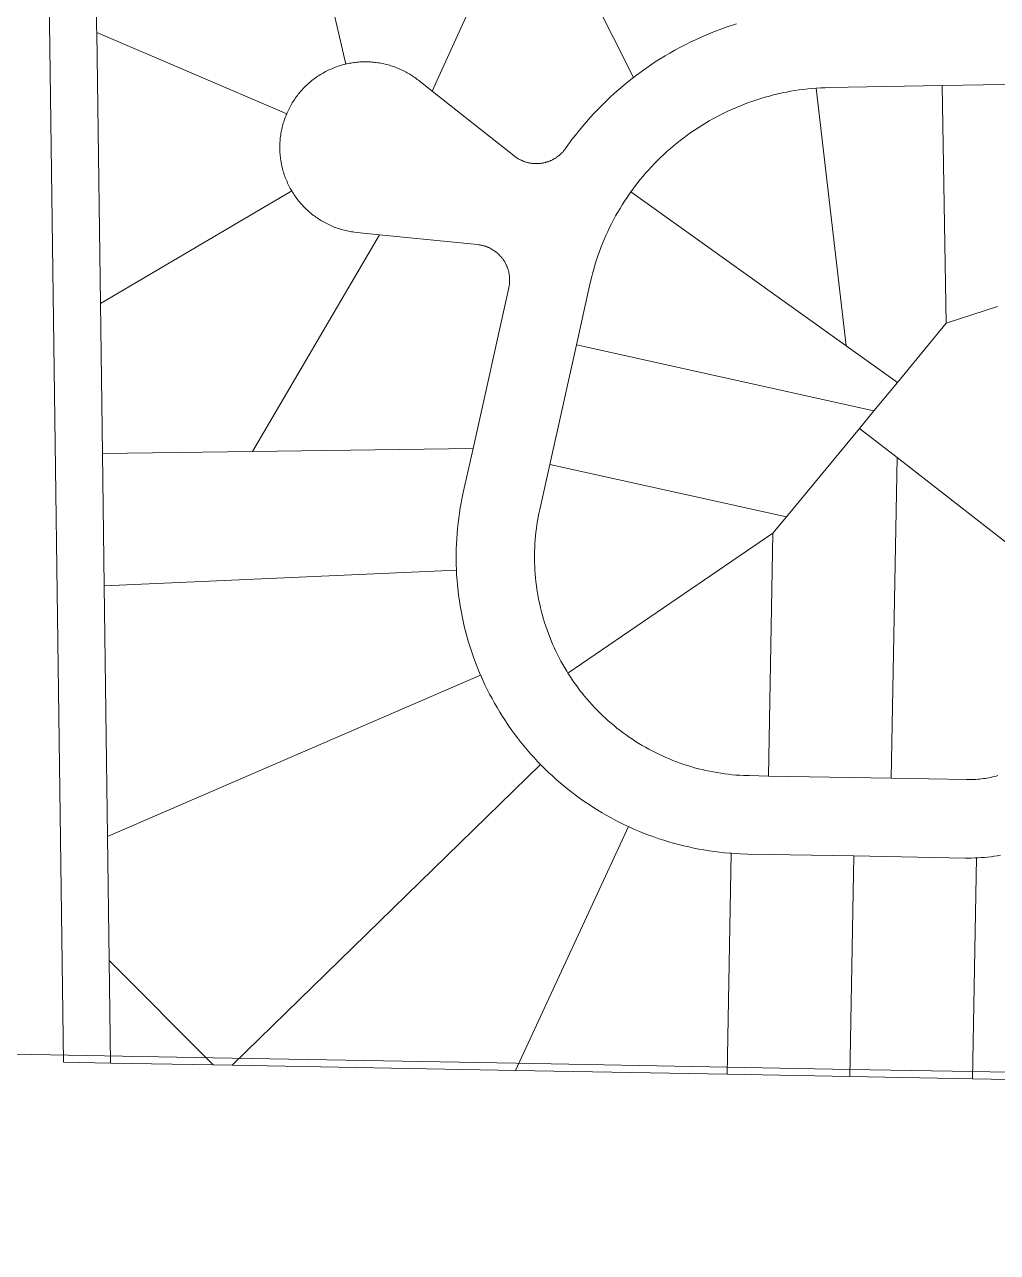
# Model space of a CAD drawing. Header units: feet. Extents: x 865220 to 2774701, y -2240498 to 961524.
# Drawn here: x 2763766 to 2764448, y 957301 to 958163 of the extents above; entities that cross this region are included whole.
import ezdxf
from ezdxf.lldxf.tags import DXFTag

# ---------------------------------------------------------------- set-up
doc = ezdxf.new("R2010")
doc.units = ezdxf.units.FT
doc.header["$LTSCALE"] = 0.015
doc.header["$MEASUREMENT"] = 0
doc.layers.add('F1', color=112, linetype='F1', lineweight=5)
doc.layers.add('Parcels', color=7, linetype='Continuous', lineweight=0)
doc.styles.add('Line', font='txt.shx', dxfattribs={"height": 3})
tags = doc.linetypes.add('F1', pattern='A,15,-5,["F1",Line,S=1.5,R=0,X=0,Y=-1.5],-12', length=32).pattern_tags.tags
tags[6] = DXFTag(74, 10)

msp = doc.modelspace()

# ---------------------------------------------------------------- linework, layer by layer
at = {"layer": 'F1', "lineweight": 5, "ltscale": 100, "flags": 128}
msp.add_lwpolyline([(2762748.33, 957374.81), (2762960.37, 957419), (2762983.49, 957423.51), (2763006.68, 957427.66), (2763029.92, 957431.45), (2763053.23, 957434.87), (2763076.58, 957437.93), (2763099.98, 957440.63), (2763123.42, 957442.95), (2763146.89, 957444.92), (2763170.4, 957446.51), (2763193.92, 957447.74), (2763217.46, 957448.6), (2763241.01, 957449.09), (2763264.56, 957449.21), (2763288.09, 957448.96), (2763898.42, 957437.84), (2763911.65, 957437.59), (2764110.47, 957433.97), (2764258.82, 957431.26), (2764344.8, 957429.7), (2764430.77, 957428.13), (2764613.84, 957424.79), (2764650.81, 957424.12), (2764872.03, 957420.08), (2765091.05, 957416.09), (2765115.56, 957415.64), (2765165.75, 957414.74), (2765179.39, 957414.5), (2765198.72, 957414.15), (2765220.29, 957413.77), (2765320.9, 957411.97), (2765350.61, 957411.44), (2765465.5, 957409.39), (2765557.35, 957407.74), (2765675.45, 957405.63), (2765910.62, 957401.43), (2766045.82, 957399.01), (2766177.34, 957396.66), (2766178.33, 957401.65), (2766182.9, 957401.56), (2766276.74, 957399.88), (2766369.02, 957398.24), (2766416.48, 957397.39), (2766466.57, 957396.49), (2766552.35, 957394.96), (2766638.35, 957393.42), (2766724.36, 957391.88), (2766738.36, 957391.63), (2766810.37, 957390.35), (2766896.38, 957388.81), (2766982.39, 957387.27), (2767065.39, 957385.79), (2767068.4, 957385.73), (2767154.41, 957384.2), (2767240.41, 957382.66), (2767439.22, 957379.1), (2767558.76, 957376.97), (2767714.92, 957374.18), (2767900.28, 957370.86), (2767999.75, 957369.08), (2768000.51, 957006.08), (2768000.79, 956873.04), (2768000.26, 956779.98), (2767999.2, 956770.45), (2767998.88, 956761.04), (2767996.64, 956751.79), (2767993.37, 956744.46)], dxfattribs=at)
at = {"layer": 'Parcels', "lineweight": 5, "ltscale": 100}
for p, q in [((2763781.74, 958308.7), (2763793.44, 957434.75)), ((2763814.69, 958304.55), (2763816.65, 958159.92)), ((2763816.65, 958159.92), (2763814.69, 958304.55)), ((2763816.65, 958159.92), (2763816.69, 958156.93)), ((2763816.69, 958156.93), (2763816.65, 958159.92)), ((2763949.88, 958100.03), (2763816.69, 958156.93)), ((2763816.69, 958156.93), (2763819.25, 957966.86)), ((2763953.38, 958045.98), (2763819.25, 957966.86)), ((2763819.25, 957966.86), (2763953.38, 958045.98)), ((2763820.67, 957861.76), (2763819.25, 957966.86)), ((2763820.67, 957861.76), (2763926.02, 957863.18)), ((2763821.92, 957768.99), (2763820.67, 957861.76)), ((2764068.87, 957779.88), (2763821.92, 957768.99)), ((2763821.92, 957768.99), (2764068.87, 957779.88)), ((2763821.92, 957768.99), (2763824.3, 957593.1)), ((2763824.3, 957593.1), (2763821.92, 957768.99)), ((2763824.3, 957593.1), (2764085.81, 957706.3)), ((2763824.3, 957593.1), (2763825.47, 957506.05)), ((2763825.47, 957506.05), (2763824.3, 957593.1)), ((2763898.33, 957432.84), (2763825.47, 957506.05)), ((2763826.44, 957434.15), (2763825.47, 957506.05))]:
    msp.add_line(p, q, dxfattribs=at)
at = {"layer": 'Parcels', "lineweight": 5}
for p, q in [((2763951.01, 958306.89), (2763991.35, 958134.87)), ((2764051.93, 958115.87), (2764120.8, 958268.21)), ((2764120.8, 958268.21), (2764051.93, 958115.87)), ((2764120.8, 958268.21), (2764193.08, 958125.53)), ((2764247.44, 958156.69), (2764251.17, 958158.16)), ((2764251.17, 958158.16), (2764254.93, 958159.56)), ((2764254.93, 958159.56), (2764258.72, 958160.9)), ((2764258.72, 958160.9), (2764262.52, 958162.17)), ((2764262.52, 958162.17), (2764265.16, 958163)), ((2764225.62, 958146.52), (2764229.18, 958148.37)), ((2764229.18, 958148.37), (2764232.77, 958150.16)), ((2764232.77, 958150.16), (2764236.39, 958151.89)), ((2764236.39, 958151.89), (2764240.05, 958153.55)), ((2764240.05, 958153.55), (2764243.73, 958155.15)), ((2764243.73, 958155.15), (2764247.44, 958156.69)), ((2764211.71, 958138.5), (2764215.14, 958140.6)), ((2764215.14, 958140.6), (2764218.6, 958142.63)), ((2764218.6, 958142.63), (2764222.09, 958144.61)), ((2764222.09, 958144.61), (2764225.62, 958146.52)), ((2763979.07, 958130.54), (2763980.02, 958130.98)), ((2763980.02, 958130.98), (2763980.97, 958131.41)), ((2763980.97, 958131.41), (2763981.94, 958131.82)), ((2763981.94, 958131.82), (2763982.91, 958132.22)), ((2763982.91, 958132.22), (2763983.88, 958132.6)), ((2763983.88, 958132.6), (2763984.87, 958132.96)), ((2763984.87, 958132.96), (2763985.86, 958133.3)), ((2763985.86, 958133.3), (2763986.85, 958133.63)), ((2763986.85, 958133.63), (2763987.85, 958133.94)), ((2763987.85, 958133.94), (2763988.86, 958134.23)), ((2763988.86, 958134.23), (2763989.87, 958134.5)), ((2763989.87, 958134.5), (2763990.88, 958134.76)), ((2763990.88, 958134.76), (2763991.35, 958134.87)), ((2763991.35, 958134.87), (2763991.9, 958135)), ((2763991.35, 958134.87), (2763991.35, 958134.87)), ((2763991.9, 958135), (2763992.93, 958135.22)), ((2763992.93, 958135.22), (2763993.95, 958135.42)), ((2763993.95, 958135.42), (2763994.98, 958135.6)), ((2763994.98, 958135.6), (2763996.02, 958135.77)), ((2763996.02, 958135.77), (2763997.05, 958135.92)), ((2763997.05, 958135.92), (2763998.09, 958136.05)), ((2763998.09, 958136.05), (2763999.13, 958136.16)), ((2763999.13, 958136.16), (2764000.18, 958136.26)), ((2764000.18, 958136.26), (2764001.22, 958136.33)), ((2764001.22, 958136.33), (2764002.27, 958136.39)), ((2764002.27, 958136.39), (2764003.31, 958136.43)), ((2764003.31, 958136.43), (2764004.36, 958136.45)), ((2764004.36, 958136.45), (2764005.41, 958136.45)), ((2764005.41, 958136.45), (2764006.45, 958136.44)), ((2764006.45, 958136.44), (2764007.5, 958136.4)), ((2764007.5, 958136.4), (2764008.55, 958136.35)), ((2764008.55, 958136.35), (2764009.59, 958136.28)), ((2764009.59, 958136.28), (2764010.63, 958136.19)), ((2764010.63, 958136.19), (2764011.68, 958136.09)), ((2764011.68, 958136.09), (2764012.72, 958135.96)), ((2764012.72, 958135.96), (2764013.75, 958135.82)), ((2764013.75, 958135.82), (2764014.79, 958135.66)), ((2764014.79, 958135.66), (2764015.82, 958135.48)), ((2764015.82, 958135.48), (2764016.85, 958135.28)), ((2764016.85, 958135.28), (2764017.87, 958135.07)), ((2764017.87, 958135.07), (2764018.89, 958134.83)), ((2764018.89, 958134.83), (2764019.91, 958134.58)), ((2764019.91, 958134.58), (2764020.92, 958134.32)), ((2764020.92, 958134.32), (2764021.93, 958134.03)), ((2764021.93, 958134.03), (2764022.93, 958133.73)), ((2764022.93, 958133.73), (2764023.93, 958133.41)), ((2764023.93, 958133.41), (2764024.92, 958133.07)), ((2764024.92, 958133.07), (2764025.9, 958132.71)), ((2764025.9, 958132.71), (2764026.88, 958132.34)), ((2764026.88, 958132.34), (2764027.85, 958131.95)), ((2764027.85, 958131.95), (2764028.82, 958131.54)), ((2764028.82, 958131.54), (2764029.78, 958131.12)), ((2764029.78, 958131.12), (2764030.73, 958130.68)), ((2764198.4, 958129.53), (2764201.67, 958131.86)), ((2764201.67, 958131.86), (2764204.98, 958134.13)), ((2764204.98, 958134.13), (2764208.33, 958136.34)), ((2764208.33, 958136.34), (2764211.71, 958138.5)), ((2763965.96, 958121.97), (2763966.76, 958122.65)), ((2763966.76, 958122.65), (2763967.57, 958123.31)), ((2763967.57, 958123.31), (2763968.4, 958123.96)), ((2763968.4, 958123.96), (2763969.23, 958124.59)), ((2763969.23, 958124.59), (2763970.08, 958125.21)), ((2763970.08, 958125.21), (2763970.93, 958125.81)), ((2763970.93, 958125.81), (2763971.8, 958126.4)), ((2763971.8, 958126.4), (2763972.68, 958126.97)), ((2763972.68, 958126.97), (2763973.56, 958127.53)), ((2763973.56, 958127.53), (2763974.46, 958128.07)), ((2763974.46, 958128.07), (2763975.36, 958128.59)), ((2763975.36, 958128.59), (2763976.28, 958129.1)), ((2763976.28, 958129.1), (2763977.2, 958129.6)), ((2763977.2, 958129.6), (2763978.13, 958130.08)), ((2763978.13, 958130.08), (2763979.07, 958130.54)), ((2764030.73, 958130.68), (2764031.67, 958130.22)), ((2764031.67, 958130.22), (2764032.6, 958129.75)), ((2764032.6, 958129.75), (2764033.53, 958129.26)), ((2764033.53, 958129.26), (2764034.45, 958128.76)), ((2764034.45, 958128.76), (2764035.36, 958128.24)), ((2764035.36, 958128.24), (2764036.25, 958127.7)), ((2764036.25, 958127.7), (2764037.14, 958127.15)), ((2764037.14, 958127.15), (2764038.02, 958126.58)), ((2764038.02, 958126.58), (2764038.89, 958126)), ((2764038.89, 958126), (2764039.75, 958125.4)), ((2764039.75, 958125.4), (2764040.6, 958124.78)), ((2764040.6, 958124.78), (2764041.44, 958124.16)), ((2764041.44, 958124.16), (2764042.27, 958123.51)), ((2764042.27, 958123.51), (2764051.93, 958115.87)), ((2764188.85, 958122.2), (2764191.99, 958124.7)), ((2764191.99, 958124.7), (2764193.08, 958125.53)), ((2764193.08, 958125.53), (2764195.18, 958127.14)), ((2764193.08, 958125.53), (2764193.08, 958125.53)), ((2764195.18, 958127.14), (2764198.4, 958129.53)), ((2763957.99, 958113.68), (2763958.65, 958114.49)), ((2763958.65, 958114.49), (2763959.32, 958115.3)), ((2763959.32, 958115.3), (2763960.01, 958116.09)), ((2763960.01, 958116.09), (2763960.71, 958116.87)), ((2763960.71, 958116.87), (2763961.42, 958117.64)), ((2763961.42, 958117.64), (2763962.14, 958118.39)), ((2763962.14, 958118.39), (2763962.88, 958119.13)), ((2763962.88, 958119.13), (2763963.63, 958119.86)), ((2763963.63, 958119.86), (2763964.4, 958120.58)), ((2763964.4, 958120.58), (2763965.17, 958121.28)), ((2763965.17, 958121.28), (2763965.96, 958121.97)), ((2764051.93, 958115.87), (2764109.4, 958070.42)), ((2764176.73, 958111.67), (2764179.69, 958114.38)), ((2764179.69, 958114.38), (2764182.7, 958117.04)), ((2764182.7, 958117.04), (2764185.75, 958119.65)), ((2764185.75, 958119.65), (2764188.85, 958122.2)), ((2764294.21, 958113.94), (2764291.24, 958113.23)), ((2764297.19, 958114.6), (2764294.21, 958113.94)), ((2764300.19, 958115.21), (2764297.19, 958114.6)), ((2764303.19, 958115.76), (2764300.19, 958115.21)), ((2764306.2, 958116.27), (2764303.19, 958115.76)), ((2764309.22, 958116.72), (2764306.2, 958116.27)), ((2764312.25, 958117.12), (2764309.22, 958116.72)), ((2764315.29, 958117.46), (2764312.25, 958117.12)), ((2764318.33, 958117.75), (2764315.29, 958117.46)), ((2764320.98, 958117.96), (2764318.33, 958117.75)), ((2764321.37, 958117.99), (2764320.98, 958117.96)), ((2764320.98, 958117.96), (2764342.19, 957937.24)), ((2764324.42, 958118.18), (2764321.37, 958117.99)), ((2764327.47, 958118.31), (2764324.42, 958118.18)), ((2764330.52, 958118.39), (2764327.47, 958118.31)), ((2764409.43, 958119.74), (2764330.52, 958118.39)), ((2764495.41, 958121.22), (2764409.43, 958119.74)), ((2764409.43, 958119.74), (2764412.29, 957953.07)), ((2763952.25, 958104.94), (2763952.75, 958105.86)), ((2763952.75, 958105.86), (2763953.27, 958106.77)), ((2763953.27, 958106.77), (2763953.81, 958107.67)), ((2763953.81, 958107.67), (2763954.36, 958108.56)), ((2763954.36, 958108.56), (2763954.93, 958109.43)), ((2763954.93, 958109.43), (2763955.51, 958110.3)), ((2763955.51, 958110.3), (2763956.11, 958111.16)), ((2763956.11, 958111.16), (2763956.72, 958112.01)), ((2763956.72, 958112.01), (2763957.35, 958112.85)), ((2763957.35, 958112.85), (2763957.99, 958113.68)), ((2764168.14, 958103.24), (2764170.96, 958106.1)), ((2764170.96, 958106.1), (2764173.82, 958108.91)), ((2764173.82, 958108.91), (2764176.73, 958111.67)), ((2764268.02, 958105.69), (2764265.2, 958104.52)), ((2764270.87, 958106.81), (2764268.02, 958105.69)), ((2764273.73, 958107.88), (2764270.87, 958106.81)), ((2764276.61, 958108.9), (2764273.73, 958107.88)), ((2764279.5, 958109.87), (2764276.61, 958108.9)), ((2764282.41, 958110.78), (2764279.5, 958109.87)), ((2764285.34, 958111.65), (2764282.41, 958110.78)), ((2764288.29, 958112.47), (2764285.34, 958111.65)), ((2764291.24, 958113.23), (2764288.29, 958112.47)), ((2763948.44, 958096.33), (2763948.8, 958097.32)), ((2763948.8, 958097.32), (2763949.17, 958098.29)), ((2763949.17, 958098.29), (2763949.56, 958099.27)), ((2763949.56, 958099.27), (2763949.88, 958100.03)), ((2763949.88, 958100.03), (2763949.97, 958100.23)), ((2763949.88, 958100.03), (2763949.88, 958100.03)), ((2763949.97, 958100.23), (2763950.39, 958101.19)), ((2763950.39, 958101.19), (2763950.83, 958102.14)), ((2763950.83, 958102.14), (2763951.29, 958103.08)), ((2763951.29, 958103.08), (2763951.76, 958104.02)), ((2763951.76, 958104.02), (2763952.25, 958104.94)), ((2764160, 958094.36), (2764162.66, 958097.37)), ((2764162.66, 958097.37), (2764165.38, 958100.33)), ((2764165.38, 958100.33), (2764168.14, 958103.24)), ((2764251.42, 958097.96), (2764248.74, 958096.5)), ((2764254.13, 958099.37), (2764251.42, 958097.96)), ((2764256.86, 958100.73), (2764254.13, 958099.37)), ((2764259.62, 958102.04), (2764256.86, 958100.73)), ((2764262.4, 958103.31), (2764259.62, 958102.04)), ((2764265.2, 958104.52), (2764262.4, 958103.31)), ((2763946.03, 958087.23), (2763946.23, 958088.26)), ((2763946.23, 958088.26), (2763946.44, 958089.28)), ((2763946.44, 958089.28), (2763946.67, 958090.3)), ((2763946.67, 958090.3), (2763946.92, 958091.32)), ((2763946.92, 958091.32), (2763947.19, 958092.33)), ((2763947.19, 958092.33), (2763947.48, 958093.34)), ((2763947.48, 958093.34), (2763947.78, 958094.34)), ((2763947.78, 958094.34), (2763948.1, 958095.34)), ((2763948.1, 958095.34), (2763948.44, 958096.33)), ((2764152.34, 958085.07), (2764154.84, 958088.22)), ((2764154.84, 958088.22), (2764157.4, 958091.31)), ((2764157.4, 958091.31), (2764160, 958094.36)), ((2764235.72, 958088.53), (2764233.2, 958086.8)), ((2764238.27, 958090.21), (2764235.72, 958088.53)), ((2764240.84, 958091.85), (2764238.27, 958090.21)), ((2764243.45, 958093.45), (2764240.84, 958091.85)), ((2764246.08, 958095), (2764243.45, 958093.45)), ((2764248.74, 958096.5), (2764246.08, 958095)), ((2763945.11, 958078.91), (2763945.16, 958079.96)), ((2763945.16, 958079.96), (2763945.23, 958081)), ((2763945.23, 958081), (2763945.32, 958082.05)), ((2763945.32, 958082.05), (2763945.42, 958083.09)), ((2763945.42, 958083.09), (2763945.55, 958084.13)), ((2763945.55, 958084.13), (2763945.69, 958085.16)), ((2763945.69, 958085.16), (2763945.85, 958086.2)), ((2763945.85, 958086.2), (2763946.03, 958087.23)), ((2764145.36, 958075.65), (2764149.9, 958081.89)), ((2764149.9, 958081.89), (2764152.34, 958085.07)), ((2764223.45, 958079.45), (2764221.09, 958077.51)), ((2764225.84, 958081.35), (2764223.45, 958079.45)), ((2764228.26, 958083.21), (2764225.84, 958081.35)), ((2764230.71, 958085.03), (2764228.26, 958083.21)), ((2764233.2, 958086.8), (2764230.71, 958085.03)), ((2763945.06, 958076.82), (2763945.07, 958077.87)), ((2763945.06, 958075.77), (2763945.06, 958076.82)), ((2763945.08, 958074.72), (2763945.06, 958075.77)), ((2763945.07, 958077.87), (2763945.11, 958078.91)), ((2763945.12, 958073.68), (2763945.08, 958074.72)), ((2763945.18, 958072.63), (2763945.12, 958073.68)), ((2763945.25, 958071.59), (2763945.18, 958072.63)), ((2763945.35, 958070.55), (2763945.25, 958071.59)), ((2764140.52, 958070.5), (2764140.86, 958070.78)), ((2764140.86, 958070.78), (2764141.19, 958071.06)), ((2764141.19, 958071.06), (2764141.52, 958071.35)), ((2764141.52, 958071.35), (2764141.84, 958071.64)), ((2764141.84, 958071.64), (2764142.16, 958071.94)), ((2764142.16, 958071.94), (2764142.47, 958072.24)), ((2764142.47, 958072.24), (2764142.78, 958072.55)), ((2764142.78, 958072.55), (2764143.08, 958072.87)), ((2764143.08, 958072.87), (2764143.38, 958073.19)), ((2764143.38, 958073.19), (2764143.67, 958073.51)), ((2764143.67, 958073.51), (2764143.96, 958073.84)), ((2764143.96, 958073.84), (2764144.24, 958074.18)), ((2764144.24, 958074.18), (2764144.51, 958074.52)), ((2764144.51, 958074.52), (2764144.78, 958074.86)), ((2764144.78, 958074.86), (2764145.04, 958075.21)), ((2764145.04, 958075.21), (2764145.36, 958075.65)), ((2764214.23, 958071.44), (2764212.01, 958069.34)), ((2764216.48, 958073.5), (2764214.23, 958071.44)), ((2764218.76, 958075.53), (2764216.48, 958073.5)), ((2764221.09, 958077.51), (2764218.76, 958075.53)), ((2763945.46, 958069.5), (2763945.35, 958070.55)), ((2763945.59, 958068.47), (2763945.46, 958069.5)), ((2763945.74, 958067.43), (2763945.59, 958068.47)), ((2763945.91, 958066.4), (2763945.74, 958067.43)), ((2763946.09, 958065.36), (2763945.91, 958066.4)), ((2763946.29, 958064.34), (2763946.09, 958065.36)), ((2763946.51, 958063.31), (2763946.29, 958064.34)), ((2763946.75, 958062.29), (2763946.51, 958063.31)), ((2763947.01, 958061.28), (2763946.75, 958062.29)), ((2764109.4, 958070.42), (2764109.74, 958070.15)), ((2764109.74, 958070.15), (2764110.09, 958069.89)), ((2764110.09, 958069.89), (2764110.44, 958069.63)), ((2764110.44, 958069.63), (2764110.8, 958069.38)), ((2764110.8, 958069.38), (2764111.16, 958069.14)), ((2764111.16, 958069.14), (2764111.53, 958068.9)), ((2764111.53, 958068.9), (2764111.9, 958068.67)), ((2764111.9, 958068.67), (2764112.28, 958068.45)), ((2764112.28, 958068.45), (2764112.65, 958068.23)), ((2764112.65, 958068.23), (2764113.04, 958068.02)), ((2764113.04, 958068.02), (2764113.42, 958067.82)), ((2764113.42, 958067.82), (2764113.81, 958067.62)), ((2764113.81, 958067.62), (2764114.2, 958067.43)), ((2764114.2, 958067.43), (2764114.6, 958067.25)), ((2764114.6, 958067.25), (2764115, 958067.07)), ((2764115, 958067.07), (2764115.4, 958066.9)), ((2764115.4, 958066.9), (2764115.81, 958066.74)), ((2764115.81, 958066.74), (2764116.21, 958066.59)), ((2764116.21, 958066.59), (2764116.62, 958066.44)), ((2764116.62, 958066.44), (2764117.04, 958066.3)), ((2764117.04, 958066.3), (2764117.45, 958066.16)), ((2764117.45, 958066.16), (2764117.87, 958066.04)), ((2764117.87, 958066.04), (2764118.29, 958065.92)), ((2764118.29, 958065.92), (2764118.71, 958065.81)), ((2764118.71, 958065.81), (2764119.14, 958065.7)), ((2764119.14, 958065.7), (2764119.56, 958065.6)), ((2764119.56, 958065.6), (2764119.99, 958065.51)), ((2764119.99, 958065.51), (2764120.42, 958065.43)), ((2764120.42, 958065.43), (2764120.85, 958065.36)), ((2764120.85, 958065.36), (2764121.28, 958065.29)), ((2764121.28, 958065.29), (2764121.71, 958065.23)), ((2764121.71, 958065.23), (2764122.14, 958065.18)), ((2764122.14, 958065.18), (2764122.58, 958065.14)), ((2764122.58, 958065.14), (2764123.01, 958065.1)), ((2764123.01, 958065.1), (2764123.45, 958065.07)), ((2764123.45, 958065.07), (2764123.88, 958065.05)), ((2764123.88, 958065.05), (2764124.32, 958065.03)), ((2764124.32, 958065.03), (2764124.75, 958065.03)), ((2764124.75, 958065.03), (2764125.19, 958065.03)), ((2764125.19, 958065.03), (2764125.63, 958065.04)), ((2764125.63, 958065.04), (2764126.06, 958065.05)), ((2764126.06, 958065.05), (2764126.5, 958065.08)), ((2764126.5, 958065.08), (2764126.93, 958065.11)), ((2764126.93, 958065.11), (2764127.37, 958065.15)), ((2764127.37, 958065.15), (2764127.8, 958065.19)), ((2764127.8, 958065.19), (2764128.23, 958065.25)), ((2764128.23, 958065.25), (2764128.67, 958065.31)), ((2764128.67, 958065.31), (2764129.1, 958065.38)), ((2764129.1, 958065.38), (2764129.53, 958065.46)), ((2764129.53, 958065.46), (2764129.95, 958065.54)), ((2764129.95, 958065.54), (2764130.38, 958065.63)), ((2764130.38, 958065.63), (2764130.81, 958065.73)), ((2764130.81, 958065.73), (2764131.23, 958065.84)), ((2764131.23, 958065.84), (2764131.65, 958065.95)), ((2764131.65, 958065.95), (2764132.07, 958066.08)), ((2764132.07, 958066.08), (2764132.49, 958066.2)), ((2764132.49, 958066.2), (2764132.9, 958066.34)), ((2764132.9, 958066.34), (2764133.31, 958066.48)), ((2764133.31, 958066.48), (2764133.72, 958066.63)), ((2764133.72, 958066.63), (2764134.13, 958066.79)), ((2764134.13, 958066.79), (2764134.53, 958066.96)), ((2764134.53, 958066.96), (2764134.93, 958067.13)), ((2764134.93, 958067.13), (2764135.33, 958067.31)), ((2764135.33, 958067.31), (2764135.73, 958067.49)), ((2764135.73, 958067.49), (2764136.12, 958067.68)), ((2764136.12, 958067.68), (2764136.51, 958067.88)), ((2764136.51, 958067.88), (2764136.89, 958068.09)), ((2764136.89, 958068.09), (2764137.27, 958068.3)), ((2764137.27, 958068.3), (2764137.65, 958068.52)), ((2764137.65, 958068.52), (2764138.02, 958068.75)), ((2764138.02, 958068.75), (2764138.39, 958068.98)), ((2764138.39, 958068.98), (2764138.76, 958069.22)), ((2764138.76, 958069.22), (2764139.12, 958069.46)), ((2764139.12, 958069.46), (2764139.48, 958069.71)), ((2764139.48, 958069.71), (2764139.83, 958069.97)), ((2764139.83, 958069.97), (2764140.18, 958070.23)), ((2764140.18, 958070.23), (2764140.52, 958070.5)), ((2764205.59, 958062.81), (2764203.52, 958060.56)), ((2764207.69, 958065.02), (2764205.59, 958062.81)), ((2764209.83, 958067.2), (2764207.69, 958065.02)), ((2764212.01, 958069.34), (2764209.83, 958067.2)), ((2763947.28, 958060.27), (2763947.01, 958061.28)), ((2763947.57, 958059.26), (2763947.28, 958060.27)), ((2763947.88, 958058.26), (2763947.57, 958059.26)), ((2763948.21, 958057.27), (2763947.88, 958058.26)), ((2763948.55, 958056.28), (2763948.21, 958057.27)), ((2763948.91, 958055.3), (2763948.55, 958056.28)), ((2763949.29, 958054.32), (2763948.91, 958055.3)), ((2763949.69, 958053.35), (2763949.29, 958054.32)), ((2764197.57, 958053.59), (2764195.67, 958051.2)), ((2764199.51, 958055.95), (2764197.57, 958053.59)), ((2764201.5, 958058.27), (2764199.51, 958055.95)), ((2764203.52, 958060.56), (2764201.5, 958058.27)), ((2763950.1, 958052.39), (2763949.69, 958053.35)), ((2763950.53, 958051.43), (2763950.1, 958052.39)), ((2763950.97, 958050.48), (2763950.53, 958051.43)), ((2763951.43, 958049.54), (2763950.97, 958050.48)), ((2763951.91, 958048.61), (2763951.43, 958049.54)), ((2763952.4, 958047.69), (2763951.91, 958048.61)), ((2763952.92, 958046.77), (2763952.4, 958047.69)), ((2763953.38, 958045.98), (2763952.92, 958046.77)), ((2763953.44, 958045.87), (2763953.38, 958045.98)), ((2763953.98, 958044.97), (2763953.44, 958045.87)), ((2763954.54, 958044.09), (2763953.98, 958044.97)), ((2764191.17, 958045.19), (2764190.22, 958043.84)), ((2764191.99, 958046.33), (2764191.17, 958045.19)), ((2764191.17, 958045.19), (2764342.19, 957937.24)), ((2764193.81, 958048.78), (2764191.99, 958046.33)), ((2764195.67, 958051.2), (2764193.81, 958048.78)), ((2763955.11, 958043.21), (2763954.54, 958044.09)), ((2763955.7, 958042.34), (2763955.11, 958043.21)), ((2763956.3, 958041.49), (2763955.7, 958042.34)), ((2763956.92, 958040.64), (2763956.3, 958041.49)), ((2763957.55, 958039.81), (2763956.92, 958040.64)), ((2763958.2, 958038.98), (2763957.55, 958039.81)), ((2763958.86, 958038.17), (2763958.2, 958038.98)), ((2763959.54, 958037.37), (2763958.86, 958038.17)), ((2763960.23, 958036.58), (2763959.54, 958037.37)), ((2763960.93, 958035.81), (2763960.23, 958036.58)), ((2764186.8, 958038.78), (2764185.16, 958036.2)), ((2764188.49, 958041.33), (2764186.8, 958038.78)), ((2764190.22, 958043.84), (2764188.49, 958041.33)), ((2763961.65, 958035.04), (2763960.93, 958035.81)), ((2763962.37, 958034.29), (2763961.65, 958035.04)), ((2763963.12, 958033.55), (2763962.37, 958034.29)), ((2763963.87, 958032.83), (2763963.12, 958033.55)), ((2763964.64, 958032.12), (2763963.87, 958032.83)), ((2763965.42, 958031.42), (2763964.64, 958032.12)), ((2763966.21, 958030.73), (2763965.42, 958031.42)), ((2763967.02, 958030.06), (2763966.21, 958030.73)), ((2763967.83, 958029.41), (2763967.02, 958030.06)), ((2763968.66, 958028.76), (2763967.83, 958029.41)), ((2763969.5, 958028.14), (2763968.66, 958028.76)), ((2763970.35, 958027.52), (2763969.5, 958028.14)), ((2764180.51, 958028.31), (2764179.05, 958025.63)), ((2764182.01, 958030.97), (2764180.51, 958028.31)), ((2764183.56, 958033.6), (2764182.01, 958030.97)), ((2764185.16, 958036.2), (2764183.56, 958033.6)), ((2763971.2, 958026.92), (2763970.35, 958027.52)), ((2763972.07, 958026.34), (2763971.2, 958026.92)), ((2763972.95, 958025.77), (2763972.07, 958026.34)), ((2763973.84, 958025.22), (2763972.95, 958025.77)), ((2763974.74, 958024.68), (2763973.84, 958025.22)), ((2763975.65, 958024.16), (2763974.74, 958024.68)), ((2763976.57, 958023.66), (2763975.65, 958024.16)), ((2763977.49, 958023.17), (2763976.57, 958023.66)), ((2763978.43, 958022.7), (2763977.49, 958023.17)), ((2763979.37, 958022.24), (2763978.43, 958022.7)), ((2763980.32, 958021.8), (2763979.37, 958022.24)), ((2763981.28, 958021.38), (2763980.32, 958021.8)), ((2763982.24, 958020.97), (2763981.28, 958021.38)), ((2763983.22, 958020.58), (2763982.24, 958020.97)), ((2763984.19, 958020.21), (2763983.22, 958020.58)), ((2763985.18, 958019.85), (2763984.19, 958020.21)), ((2763986.17, 958019.51), (2763985.18, 958019.85)), ((2763987.17, 958019.19), (2763986.17, 958019.51)), ((2763988.17, 958018.89), (2763987.17, 958019.19)), ((2764176.27, 958020.19), (2764174.96, 958017.43)), ((2764177.64, 958022.92), (2764176.27, 958020.19)), ((2764179.05, 958025.63), (2764177.64, 958022.92)), ((2763926.02, 957863.18), (2764015.02, 958015.16)), ((2763989.18, 958018.6), (2763988.17, 958018.89)), ((2763990.19, 958018.34), (2763989.18, 958018.6)), ((2763991.2, 958018.09), (2763990.19, 958018.34)), ((2763992.23, 958017.85), (2763991.2, 958018.09)), ((2763993.25, 958017.64), (2763992.23, 958017.85)), ((2763994.28, 958017.44), (2763993.25, 958017.64)), ((2763995.31, 958017.26), (2763994.28, 958017.44)), ((2763996.34, 958017.1), (2763995.31, 958017.26)), ((2763997.38, 958016.96), (2763996.34, 958017.1)), ((2763999.04, 958016.77), (2763997.38, 958016.96)), ((2764015.02, 958015.16), (2763999.04, 958016.77)), ((2764083.71, 958008.24), (2764015.02, 958015.16)), ((2764015.02, 958015.16), (2764015.02, 958015.16)), ((2764172.47, 958011.85), (2764171.3, 958009.03)), ((2764173.69, 958014.65), (2764172.47, 958011.85)), ((2764174.96, 958017.43), (2764173.69, 958014.65)), ((2764084.48, 958008.15), (2764083.71, 958008.24)), ((2764084.92, 958008.09), (2764084.48, 958008.15)), ((2764085.35, 958008.02), (2764084.92, 958008.09)), ((2764085.78, 958007.94), (2764085.35, 958008.02)), ((2764086.2, 958007.86), (2764085.78, 958007.94)), ((2764086.63, 958007.77), (2764086.2, 958007.86)), ((2764087.06, 958007.67), (2764086.63, 958007.77)), ((2764087.48, 958007.56), (2764087.06, 958007.67)), ((2764087.9, 958007.45), (2764087.48, 958007.56)), ((2764088.32, 958007.33), (2764087.9, 958007.45)), ((2764088.74, 958007.2), (2764088.32, 958007.33)), ((2764089.15, 958007.07), (2764088.74, 958007.2)), ((2764089.56, 958006.93), (2764089.15, 958007.07)), ((2764089.97, 958006.78), (2764089.56, 958006.93)), ((2764090.38, 958006.62), (2764089.97, 958006.78)), ((2764090.79, 958006.45), (2764090.38, 958006.62)), ((2764091.19, 958006.28), (2764090.79, 958006.45)), ((2764091.59, 958006.11), (2764091.19, 958006.28)), ((2764091.98, 958005.92), (2764091.59, 958006.11)), ((2764092.37, 958005.73), (2764091.98, 958005.92)), ((2764092.76, 958005.53), (2764092.37, 958005.73)), ((2764093.15, 958005.33), (2764092.76, 958005.53)), ((2764093.53, 958005.12), (2764093.15, 958005.33)), ((2764093.91, 958004.9), (2764093.53, 958005.12)), ((2764094.28, 958004.67), (2764093.91, 958004.9)), ((2764094.65, 958004.44), (2764094.28, 958004.67)), ((2764095.01, 958004.2), (2764094.65, 958004.44)), ((2764095.38, 958003.96), (2764095.01, 958004.2)), ((2764095.73, 958003.71), (2764095.38, 958003.96)), ((2764096.09, 958003.45), (2764095.73, 958003.71)), ((2764096.43, 958003.19), (2764096.09, 958003.45)), ((2764096.78, 958002.92), (2764096.43, 958003.19)), ((2764097.12, 958002.64), (2764096.78, 958002.92)), ((2764097.45, 958002.36), (2764097.12, 958002.64)), ((2764097.78, 958002.08), (2764097.45, 958002.36)), ((2764098.1, 958001.78), (2764097.78, 958002.08)), ((2764098.42, 958001.49), (2764098.1, 958001.78)), ((2764169.11, 958003.33), (2764168.09, 958000.45)), ((2764170.18, 958006.19), (2764169.11, 958003.33)), ((2764171.3, 958009.03), (2764170.18, 958006.19)), ((2764098.74, 958001.18), (2764098.42, 958001.49)), ((2764099.04, 958000.87), (2764098.74, 958001.18)), ((2764099.35, 958000.56), (2764099.04, 958000.87)), ((2764099.64, 958000.24), (2764099.35, 958000.56)), ((2764099.94, 957999.92), (2764099.64, 958000.24)), ((2764100.22, 957999.59), (2764099.94, 957999.92)), ((2764100.5, 957999.25), (2764100.22, 957999.59)), ((2764100.78, 957998.91), (2764100.5, 957999.25)), ((2764101.04, 957998.57), (2764100.78, 957998.91)), ((2764101.31, 957998.22), (2764101.04, 957998.57)), ((2764101.56, 957997.87), (2764101.31, 957998.22)), ((2764101.81, 957997.51), (2764101.56, 957997.87)), ((2764102.06, 957997.15), (2764101.81, 957997.51)), ((2764102.29, 957996.78), (2764102.06, 957997.15)), ((2764102.52, 957996.41), (2764102.29, 957996.78)), ((2764102.75, 957996.04), (2764102.52, 957996.41)), ((2764102.97, 957995.66), (2764102.75, 957996.04)), ((2764103.18, 957995.28), (2764102.97, 957995.66)), ((2764103.38, 957994.89), (2764103.18, 957995.28)), ((2764103.58, 957994.5), (2764103.38, 957994.89)), ((2764103.77, 957994.11), (2764103.58, 957994.5)), ((2764103.96, 957993.72), (2764103.77, 957994.11)), ((2764104.13, 957993.32), (2764103.96, 957993.72)), ((2764104.3, 957992.92), (2764104.13, 957993.32)), ((2764166.2, 957994.64), (2764165.34, 957991.72)), ((2764167.12, 957997.56), (2764166.2, 957994.64)), ((2764168.09, 958000.45), (2764167.12, 957997.56)), ((2764104.47, 957992.51), (2764104.3, 957992.92)), ((2764104.62, 957992.1), (2764104.47, 957992.51)), ((2764104.77, 957991.69), (2764104.62, 957992.1)), ((2764104.91, 957991.28), (2764104.77, 957991.69)), ((2764105.05, 957990.87), (2764104.91, 957991.28)), ((2764105.17, 957990.45), (2764105.05, 957990.87)), ((2764105.29, 957990.03), (2764105.17, 957990.45)), ((2764105.41, 957989.61), (2764105.29, 957990.03)), ((2764105.51, 957989.18), (2764105.41, 957989.61)), ((2764105.61, 957988.76), (2764105.51, 957989.18)), ((2764105.7, 957988.33), (2764105.61, 957988.76)), ((2764105.78, 957987.9), (2764105.7, 957988.33)), ((2764105.86, 957987.47), (2764105.78, 957987.9)), ((2764105.93, 957987.04), (2764105.86, 957987.47)), ((2764105.99, 957986.61), (2764105.93, 957987.04)), ((2764106.04, 957986.18), (2764105.99, 957986.61)), ((2764106.09, 957985.74), (2764106.04, 957986.18)), ((2764106.12, 957985.31), (2764106.09, 957985.74)), ((2764106.15, 957984.87), (2764106.12, 957985.31)), ((2764106.18, 957984.44), (2764106.15, 957984.87)), ((2764163.75, 957985.82), (2764162.72, 957981.44)), ((2764164.52, 957988.77), (2764163.75, 957985.82)), ((2764165.34, 957991.72), (2764164.52, 957988.77)), ((2764080.53, 957865.27), (2764105.6, 957977.94)), ((2764105.6, 957977.94), (2764105.69, 957978.37)), ((2764105.69, 957978.37), (2764105.78, 957978.79)), ((2764105.78, 957978.79), (2764105.85, 957979.22)), ((2764105.85, 957979.22), (2764105.92, 957979.65)), ((2764105.92, 957979.65), (2764105.98, 957980.09)), ((2764105.98, 957980.09), (2764106.04, 957980.52)), ((2764106.04, 957980.52), (2764106.08, 957980.95)), ((2764106.08, 957980.95), (2764106.12, 957981.39)), ((2764106.12, 957981.39), (2764106.15, 957981.82)), ((2764106.15, 957981.82), (2764106.17, 957982.26)), ((2764106.17, 957982.26), (2764106.19, 957982.69)), ((2764106.19, 957984), (2764106.18, 957984.44)), ((2764106.2, 957983.57), (2764106.19, 957984)), ((2764106.19, 957982.69), (2764106.2, 957983.13)), ((2764106.2, 957983.13), (2764106.2, 957983.57)), ((2764162.72, 957981.44), (2764153.06, 957938.01)), ((2764412.29, 957953.07), (2764448.27, 957964.93)), ((2764412.29, 957953.07), (2764378.07, 957911.59)), ((2764412.29, 957953.07), (2764412.29, 957953.07)), ((2764153.06, 957938.01), (2764134.38, 957854.07)), ((2764153.06, 957938.01), (2764361.59, 957891.61)), ((2764378.07, 957911.59), (2764342.19, 957937.24)), ((2764342.19, 957937.24), (2764342.19, 957937.24)), ((2764342.19, 957937.24), (2764378.07, 957911.59)), ((2764378.07, 957911.59), (2764361.59, 957891.61)), ((2764361.59, 957891.61), (2764378.07, 957911.59)), ((2764351.47, 957879.34), (2764361.59, 957891.61)), ((2764361.59, 957891.61), (2764361.59, 957891.61)), ((2764351.47, 957879.34), (2764300.19, 957817.18)), ((2764351.47, 957879.34), (2764377.78, 957858.84)), ((2764377.78, 957858.84), (2764351.47, 957879.34)), ((2764080.53, 957865.27), (2763926.02, 957863.18)), ((2764073.64, 957834.3), (2764080.53, 957865.27)), ((2764080.53, 957865.27), (2764080.53, 957865.27)), ((2764377.78, 957858.84), (2764373.66, 957633.92)), ((2764373.66, 957633.92), (2764377.78, 957858.84)), ((2764508.79, 957756.71), (2764377.78, 957858.84)), ((2764377.78, 957858.84), (2764377.78, 957858.84)), ((2764134.38, 957854.07), (2764127.32, 957822.35)), ((2764300.19, 957817.18), (2764134.38, 957854.07)), ((2764072.18, 957827.17), (2764072.88, 957830.74)), ((2764072.88, 957830.74), (2764073.64, 957834.3)), ((2764070.98, 957820), (2764071.55, 957823.59)), ((2764071.55, 957823.59), (2764072.18, 957827.17)), ((2764127.32, 957822.35), (2764126.76, 957819.74)), ((2764069.64, 957809.18), (2764070.02, 957812.79)), ((2764070.02, 957812.79), (2764070.47, 957816.4)), ((2764070.47, 957816.4), (2764070.98, 957820)), ((2764125.78, 957814.47), (2764125.36, 957811.83)), ((2764126.25, 957817.11), (2764125.78, 957814.47)), ((2764126.76, 957819.74), (2764126.25, 957817.11)), ((2764290.8, 957805.79), (2764300.19, 957817.18)), ((2764300.19, 957817.18), (2764300.19, 957817.18)), ((2764069.06, 957801.93), (2764069.32, 957805.56)), ((2764069.32, 957805.56), (2764069.64, 957809.18)), ((2764124.38, 957803.86), (2764124.14, 957801.2)), ((2764124.66, 957806.53), (2764124.38, 957803.86)), ((2764124.99, 957809.18), (2764124.66, 957806.53)), ((2764125.36, 957811.83), (2764124.99, 957809.18)), ((2764147.09, 957707.59), (2764290.8, 957805.79)), ((2764290.8, 957805.79), (2764287.68, 957635.5)), ((2764068.74, 957794.67), (2764068.87, 957798.3)), ((2764068.87, 957798.3), (2764069.06, 957801.93)), ((2764123.81, 957795.86), (2764123.72, 957793.18)), ((2764123.95, 957798.53), (2764123.81, 957795.86)), ((2764124.14, 957801.2), (2764123.95, 957798.53)), ((2764068.67, 957787.39), (2764068.68, 957791.03)), ((2764068.73, 957783.76), (2764068.67, 957787.39)), ((2764068.68, 957791.03), (2764068.74, 957794.67)), ((2764123.67, 957790.51), (2764123.66, 957787.83)), ((2764123.66, 957787.83), (2764123.71, 957785.15)), ((2764123.72, 957793.18), (2764123.67, 957790.51)), ((2764068.86, 957780.12), (2764068.73, 957783.76)), ((2764068.87, 957779.88), (2764068.86, 957780.12)), ((2764069.04, 957776.49), (2764068.87, 957779.88)), ((2764068.87, 957779.88), (2764068.87, 957779.88)), ((2764123.71, 957785.15), (2764123.8, 957782.48)), ((2764123.8, 957782.48), (2764123.94, 957779.81)), ((2764123.94, 957779.81), (2764124.12, 957777.14)), ((2764069.3, 957772.87), (2764069.04, 957776.49)), ((2764069.61, 957769.24), (2764069.3, 957772.87)), ((2764069.99, 957765.63), (2764069.61, 957769.24)), ((2764124.12, 957777.14), (2764124.35, 957774.47)), ((2764124.35, 957774.47), (2764124.63, 957771.81)), ((2764124.63, 957771.81), (2764124.96, 957769.15)), ((2764070.43, 957762.02), (2764069.99, 957765.63)), ((2764070.93, 957758.42), (2764070.43, 957762.02)), ((2764124.96, 957769.15), (2764125.33, 957766.5)), ((2764125.33, 957766.5), (2764125.74, 957763.86)), ((2764125.74, 957763.86), (2764126.21, 957761.22)), ((2764126.21, 957761.22), (2764126.71, 957758.6)), ((2764071.5, 957754.83), (2764070.93, 957758.42)), ((2764072.12, 957751.24), (2764071.5, 957754.83)), ((2764126.71, 957758.6), (2764127.27, 957755.98)), ((2764127.27, 957755.98), (2764127.87, 957753.37)), ((2764127.87, 957753.37), (2764128.51, 957750.77)), ((2764072.82, 957747.68), (2764072.12, 957751.24)), ((2764073.57, 957744.12), (2764072.82, 957747.68)), ((2764074.38, 957740.57), (2764073.57, 957744.12)), ((2764128.51, 957750.77), (2764129.2, 957748.19)), ((2764129.2, 957748.19), (2764129.94, 957745.62)), ((2764129.94, 957745.62), (2764130.72, 957743.06)), ((2764075.26, 957737.05), (2764074.38, 957740.57)), ((2764076.2, 957733.53), (2764075.26, 957737.05)), ((2764130.72, 957743.06), (2764131.55, 957740.51)), ((2764131.55, 957740.51), (2764132.42, 957737.98)), ((2764132.42, 957737.98), (2764133.33, 957735.46)), ((2764133.33, 957735.46), (2764134.29, 957732.96)), ((2764077.2, 957730.04), (2764076.2, 957733.53)), ((2764078.26, 957726.56), (2764077.2, 957730.04)), ((2764079.38, 957723.1), (2764078.26, 957726.56)), ((2764134.29, 957732.96), (2764135.29, 957730.48)), ((2764135.29, 957730.48), (2764136.33, 957728.02)), ((2764136.33, 957728.02), (2764137.42, 957725.57)), ((2764080.56, 957719.66), (2764079.38, 957723.1)), ((2764081.8, 957716.24), (2764080.56, 957719.66)), ((2764137.42, 957725.57), (2764138.55, 957723.15)), ((2764138.55, 957723.15), (2764139.72, 957720.74)), ((2764139.72, 957720.74), (2764140.93, 957718.35)), ((2764140.93, 957718.35), (2764142.18, 957715.99)), ((2764083.1, 957712.85), (2764081.8, 957716.24)), ((2764084.46, 957709.48), (2764083.1, 957712.85)), ((2764085.81, 957706.3), (2764084.46, 957709.48)), ((2764142.18, 957715.99), (2764143.48, 957713.65)), ((2764143.48, 957713.65), (2764144.82, 957711.33)), ((2764144.82, 957711.33), (2764146.19, 957709.03)), ((2764146.19, 957709.03), (2764147.09, 957707.59)), ((2764085.88, 957706.13), (2764085.81, 957706.3)), ((2764085.81, 957706.3), (2764085.81, 957706.3)), ((2764087.36, 957702.81), (2764085.88, 957706.13)), ((2764088.89, 957699.51), (2764087.36, 957702.81)), ((2764147.09, 957707.59), (2764147.61, 957706.76)), ((2764147.61, 957706.76), (2764149.07, 957704.52)), ((2764149.07, 957704.52), (2764150.56, 957702.3)), ((2764150.56, 957702.3), (2764152.09, 957700.11)), ((2764090.48, 957696.24), (2764088.89, 957699.51)), ((2764092.13, 957693), (2764090.48, 957696.24)), ((2764093.83, 957689.79), (2764092.13, 957693)), ((2764152.09, 957700.11), (2764153.66, 957697.94)), ((2764153.66, 957697.94), (2764155.27, 957695.8)), ((2764155.27, 957695.8), (2764156.92, 957693.69)), ((2764156.92, 957693.69), (2764158.6, 957691.61)), ((2764095.59, 957686.61), (2764093.83, 957689.79)), ((2764097.41, 957683.46), (2764095.59, 957686.61)), ((2764099.28, 957680.34), (2764097.41, 957683.46)), ((2764158.6, 957691.61), (2764160.32, 957689.56)), ((2764160.32, 957689.56), (2764162.07, 957687.54)), ((2764162.07, 957687.54), (2764163.86, 957685.55)), ((2764163.86, 957685.55), (2764165.69, 957683.59)), ((2764165.69, 957683.59), (2764167.54, 957681.66)), ((2764101.2, 957677.25), (2764099.28, 957680.34)), ((2764103.18, 957674.2), (2764101.2, 957677.25)), ((2764167.54, 957681.66), (2764169.44, 957679.77)), ((2764169.44, 957679.77), (2764171.36, 957677.91)), ((2764171.36, 957677.91), (2764173.32, 957676.08)), ((2764173.32, 957676.08), (2764175.3, 957674.29)), ((2764105.21, 957671.19), (2764103.18, 957674.2)), ((2764107.3, 957668.21), (2764105.21, 957671.19)), ((2764109.43, 957665.26), (2764107.3, 957668.21)), ((2764175.3, 957674.29), (2764177.32, 957672.53)), ((2764177.32, 957672.53), (2764179.37, 957670.81)), ((2764179.37, 957670.81), (2764181.45, 957669.12)), ((2764181.45, 957669.12), (2764183.56, 957667.48)), ((2764183.56, 957667.48), (2764185.69, 957665.86)), ((2764111.62, 957662.36), (2764109.43, 957665.26)), ((2764113.85, 957659.49), (2764111.62, 957662.36)), ((2764116.14, 957656.66), (2764113.85, 957659.49)), ((2764185.69, 957665.86), (2764187.86, 957664.29)), ((2764187.86, 957664.29), (2764190.05, 957662.75)), ((2764190.05, 957662.75), (2764192.26, 957661.25)), ((2764192.26, 957661.25), (2764194.51, 957659.79)), ((2764194.51, 957659.79), (2764196.78, 957658.37)), ((2764196.78, 957658.37), (2764199.07, 957656.99)), ((2764118.47, 957653.88), (2764116.14, 957656.66)), ((2764120.86, 957651.13), (2764118.47, 957653.88)), ((2764123.29, 957648.43), (2764120.86, 957651.13)), ((2764199.07, 957656.99), (2764201.39, 957655.65)), ((2764201.39, 957655.65), (2764203.72, 957654.35)), ((2764203.72, 957654.35), (2764206.09, 957653.1)), ((2764206.09, 957653.1), (2764208.47, 957651.88)), ((2764208.47, 957651.88), (2764210.87, 957650.7)), ((2764210.87, 957650.7), (2764213.3, 957649.57)), ((2764213.3, 957649.57), (2764215.74, 957648.48)), ((2764127.87, 957643.59), (2763911.56, 957432.6)), ((2763911.56, 957432.6), (2764127.87, 957643.59)), ((2764125.77, 957645.76), (2764123.29, 957648.43)), ((2764127.87, 957643.59), (2764125.77, 957645.76)), ((2764128.29, 957643.15), (2764127.87, 957643.59)), ((2764127.87, 957643.59), (2764127.87, 957643.59)), ((2764130.86, 957640.57), (2764128.29, 957643.15)), ((2764133.47, 957638.05), (2764130.86, 957640.57)), ((2764215.74, 957648.48), (2764218.21, 957647.43)), ((2764218.21, 957647.43), (2764220.69, 957646.43)), ((2764220.69, 957646.43), (2764223.18, 957645.47)), ((2764223.18, 957645.47), (2764225.7, 957644.55)), ((2764225.7, 957644.55), (2764228.23, 957643.68)), ((2764228.23, 957643.68), (2764230.77, 957642.85)), ((2764230.77, 957642.85), (2764233.33, 957642.07)), ((2764233.33, 957642.07), (2764235.9, 957641.33)), ((2764235.9, 957641.33), (2764238.49, 957640.63)), ((2764238.49, 957640.63), (2764241.08, 957639.98)), ((2764136.13, 957635.56), (2764133.47, 957638.05)), ((2764138.83, 957633.13), (2764136.13, 957635.56)), ((2764141.57, 957630.74), (2764138.83, 957633.13)), ((2764241.08, 957639.98), (2764243.69, 957639.38)), ((2764243.69, 957639.38), (2764246.31, 957638.82)), ((2764246.31, 957638.82), (2764248.93, 957638.31)), ((2764248.93, 957638.31), (2764251.57, 957637.84)), ((2764251.57, 957637.84), (2764254.21, 957637.42)), ((2764254.21, 957637.42), (2764256.86, 957637.04)), ((2764256.86, 957637.04), (2764259.52, 957636.72)), ((2764259.52, 957636.72), (2764262.18, 957636.43)), ((2764262.18, 957636.43), (2764264.84, 957636.2)), ((2764264.84, 957636.2), (2764267.51, 957636.01)), ((2764267.51, 957636.01), (2764270.19, 957635.87)), ((2764270.19, 957635.87), (2764274.18, 957635.74)), ((2764274.18, 957635.74), (2764287.68, 957635.5)), ((2764287.68, 957635.5), (2764373.66, 957633.92)), ((2764287.68, 957635.5), (2764287.68, 957635.5)), ((2764373.66, 957633.92), (2764426.48, 957632.95)), ((2764426.48, 957632.95), (2764427.78, 957632.94)), ((2764427.78, 957632.94), (2764429.09, 957632.95)), ((2764429.09, 957632.95), (2764430.4, 957632.98)), ((2764430.4, 957632.98), (2764431.71, 957633.04)), ((2764431.71, 957633.04), (2764433.02, 957633.12)), ((2764433.02, 957633.12), (2764434.32, 957633.22)), ((2764434.32, 957633.22), (2764435.62, 957633.34)), ((2764435.62, 957633.34), (2764436.92, 957633.49)), ((2764436.92, 957633.49), (2764438.22, 957633.66)), ((2764438.22, 957633.66), (2764439.52, 957633.85)), ((2764439.52, 957633.85), (2764440.81, 957634.07)), ((2764440.81, 957634.07), (2764442.1, 957634.3)), ((2764442.1, 957634.3), (2764443.38, 957634.56)), ((2764443.38, 957634.56), (2764444.66, 957634.85)), ((2764444.66, 957634.85), (2764445.93, 957635.15)), ((2764445.93, 957635.15), (2764447.2, 957635.48)), ((2764447.2, 957635.48), (2764448.46, 957635.83)), ((2764144.36, 957628.4), (2764141.57, 957630.74)), ((2764147.18, 957626.11), (2764144.36, 957628.4)), ((2764150.04, 957623.87), (2764147.18, 957626.11)), ((2764152.95, 957621.68), (2764150.04, 957623.87)), ((2764155.89, 957619.54), (2764152.95, 957621.68)), ((2764158.86, 957617.45), (2764155.89, 957619.54)), ((2764161.87, 957615.42), (2764158.86, 957617.45)), ((2764164.92, 957613.44), (2764161.87, 957615.42)), ((2764168, 957611.51), (2764164.92, 957613.44)), ((2764171.12, 957609.63), (2764168, 957611.51)), ((2764174.27, 957607.81), (2764171.12, 957609.63)), ((2764177.45, 957606.05), (2764174.27, 957607.81)), ((2764180.65, 957604.34), (2764177.45, 957606.05)), ((2764189.51, 957599.99), (2764110.38, 957428.97)), ((2764183.89, 957602.68), (2764180.65, 957604.34)), ((2764187.16, 957601.09), (2764183.89, 957602.68)), ((2764189.51, 957599.99), (2764187.16, 957601.09)), ((2764190.45, 957599.55), (2764189.51, 957599.99)), ((2764189.51, 957599.99), (2764189.51, 957599.99)), ((2764193.77, 957598.07), (2764190.45, 957599.55)), ((2764197.12, 957596.64), (2764193.77, 957598.07)), ((2764200.49, 957595.28), (2764197.12, 957596.64)), ((2764203.88, 957593.97), (2764200.49, 957595.28)), ((2764207.3, 957592.73), (2764203.88, 957593.97)), ((2764210.74, 957591.54), (2764207.3, 957592.73)), ((2764214.19, 957590.41), (2764210.74, 957591.54)), ((2764217.67, 957589.35), (2764214.19, 957590.41)), ((2764221.16, 957588.34), (2764217.67, 957589.35)), ((2764224.68, 957587.4), (2764221.16, 957588.34)), ((2764228.2, 957586.52), (2764224.68, 957587.4)), ((2764231.74, 957585.7), (2764228.2, 957586.52)), ((2764235.3, 957584.94), (2764231.74, 957585.7)), ((2764238.87, 957584.24), (2764235.3, 957584.94)), ((2764242.45, 957583.61), (2764238.87, 957584.24)), ((2764246.04, 957583.04), (2764242.45, 957583.61)), ((2764249.64, 957582.53), (2764246.04, 957583.04)), ((2764253.25, 957582.08), (2764249.64, 957582.53)), ((2764256.86, 957581.7), (2764253.25, 957582.08)), ((2764260.49, 957581.38), (2764256.86, 957581.7)), ((2764261.57, 957581.3), (2764258.73, 957426.26)), ((2764258.73, 957426.26), (2764261.57, 957581.3)), ((2764261.57, 957581.3), (2764260.49, 957581.38)), ((2764264.11, 957581.12), (2764261.57, 957581.3)), ((2764261.57, 957581.3), (2764261.57, 957581.3)), ((2764267.74, 957580.93), (2764264.11, 957581.12)), ((2764273.17, 957580.76), (2764267.74, 957580.93)), ((2764347.54, 957579.39), (2764273.17, 957580.76)), ((2764450.31, 957579.9), (2764448.07, 957579.53)), ((2764347.54, 957579.39), (2764344.7, 957424.7)), ((2764344.7, 957424.7), (2764347.54, 957579.39)), ((2764425.47, 957577.97), (2764347.54, 957579.39)), ((2764347.54, 957579.39), (2764347.54, 957579.39)), ((2764427.74, 957577.95), (2764425.47, 957577.97)), ((2764430.01, 957577.96), (2764427.74, 957577.95)), ((2764432.27, 957578.02), (2764430.01, 957577.96)), ((2764433.52, 957578.07), (2764430.68, 957423.13)), ((2764433.52, 957578.07), (2764432.27, 957578.02)), ((2764434.54, 957578.12), (2764433.52, 957578.07)), ((2764433.52, 957578.07), (2764433.52, 957578.07)), ((2764436.8, 957578.25), (2764434.54, 957578.12)), ((2764439.07, 957578.43), (2764436.8, 957578.25)), ((2764441.32, 957578.65), (2764439.07, 957578.43)), ((2764443.58, 957578.9), (2764441.32, 957578.65)), ((2764445.83, 957579.19), (2764443.58, 957578.9)), ((2764448.07, 957579.53), (2764445.83, 957579.19)), ((2763898.33, 957432.84), (2763898.33, 957432.84))]:
    msp.add_line(p, q, dxfattribs=at)
at = {"layer": 'Parcels', "lineweight": 5, "ltscale": 100}
msp.add_lwpolyline([(2763793.44, 957434.75), (2763826.44, 957434.15), (2763898.33, 957432.84)], dxfattribs=at)
at = {"layer": 'Parcels', "lineweight": 5}
msp.add_lwpolyline([(2763898.33, 957432.84), (2763911.56, 957432.6), (2764110.38, 957428.97), (2764258.73, 957426.26), (2764344.7, 957424.7), (2764430.68, 957423.13), (2764613.75, 957419.79), (2764650.72, 957419.12), (2764871.94, 957415.08), (2765090.96, 957411.09), (2765115.47, 957410.64), (2765165.66, 957409.75), (2765179.3, 957409.5), (2765198.63, 957409.16), (2765220.21, 957408.77), (2765235.84, 957408.49)], dxfattribs=at)

doc.saveas('drawing.dxf')
